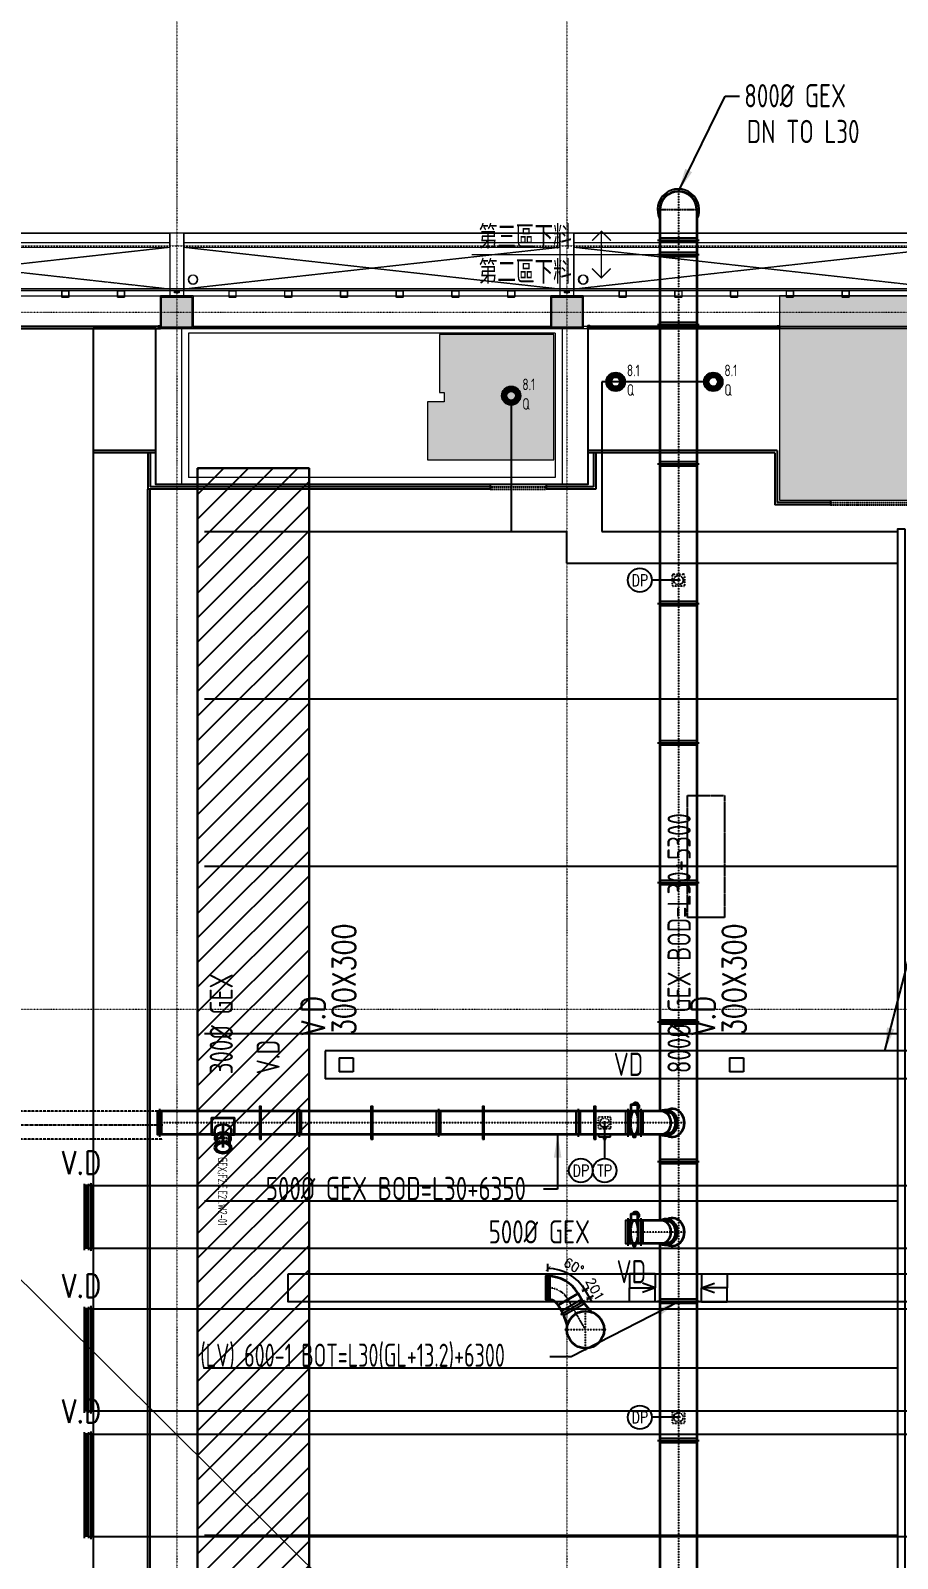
# Model space of a CAD drawing. Extents: x -32000 to 416743, y -254124 to 144214.
# Drawn here: x 173252 to 191916, y 63174 to 96061 of the extents above; entities that cross this region are included whole.
import ezdxf
from ezdxf.enums import TextEntityAlignment as Align

# ---------------------------------------------------------------- set-up
doc = ezdxf.new("R2010")
doc.units = 0
doc.header["$LTSCALE"] = 10
for name, pattern in [('CADRA_SOLID', [0]), ('H12PL4$0$JJP_三點線', [0.9, 0.3, -0.15, 0, -0.15, 0, -0.15, 0, -0.15]), ('XFDP30$0$HIDDEN2', [0.1875, 0.125, -0.0625]), ('XFM1D40$0$CENTER', [2, 1.25, -0.25, 0.25, -0.25]), ('XFM1D40$0$HIDDEN2', [0.1875, 0.125, -0.0625]), ('XFM6D40$0$CENTER', [2, 1.25, -0.25, 0.25, -0.25]), ('XFM6D40$0$HIDDEN', [0.375, 0.25, -0.125]), ('XFM6D40$0$HIDDEN2', [2, 1.5, -0.5]), ('XFM6D40$0$XFM6D20$0$CENTER', [2, 1.25, -0.25, 0.25, -0.25]), ('XFM6D40$0$XFM6D40$0$CENTER', [2, 1.25, -0.25, 0.25, -0.25]), ('XFM6D40$0$XFM6D40$0$CENTER1', [10, 6.25, -1.25, 1.25, -1.25]), ('XFM6D40$0$XFM6D40$0$HIDDEN', [0.375, 0.25, -0.125]), ('XFM7P40ICA$0$H12PL4$0$CENTERK1', [0.0983, 0.0833, -0.005, 0.005, -0.005]), ('XFM7P40ICA$0$H12PL4$0$DOTK1', [0.01, 0.005, -0.005]), ('XFM7P40ICA$0$H12PL4$0$JJP_三點線', [0.9, 0.3, -0.15, 0, -0.15, 0, -0.15, 0, -0.15])]:
    doc.linetypes.add(name, pattern=pattern)
for name, color, linetype in [('02_Solid', 1, 'Continuous'), ('1', 1, 'CADRA_SOLID'), ('H12PL4$0$A-OBJE-2D', 252, 'Continuous'), ('H12PL4$0$A-OBJE-MEP', 252, 'Continuous'), ('H12PL4$0$A-WALL-EX', 252, 'Continuous'), ('H12PL4$0$Hattch', 252, 'Continuous'), ('H12PL4$0$S-COL', 252, 'Continuous'), ('H12PL4$0$S-FNDN', 252, 'Continuous'), ('H12PL4$0$S-GRID', 252, 'Continuous'), ('H12PL4$0$S-SLAB-SHOW', 252, 'Continuous'), ('X-F2-L30-E-CT-LV-50K$0$E-CBL-EQPM', 230, 'Continuous'), ('X-F2-L30-E-CT-LV-50K$0$E-CBL-TXT', 250, 'Continuous'), ('X-F2-L30-FS-PIPE$0$F-SK-LINE3', 100, 'Continuous'), ('X-F2-L30-FS-PIPE$0$F-SK-LINE4', 140, 'Continuous'), ('X-F2-L30-FS-PIPE$0$F-SK-UP-QR-T68-K8.1', 40, 'Continuous'), ('XFDP30$0$A-Partition-Col (50K)', 1, 'Continuous'), ('XFDP30$0$A-W-P1S (50K)', 2, 'Continuous'), ('XFDP30$0$A-W-P2D (50K)', 2, 'Continuous'), ('XFDP30$0$A-W-R1 (Rockwool) (50K)', 2, 'Continuous'), ('XFM1D40$0$M-CWTR-TEXT', 250, 'Continuous'), ('XFM1D40$0$M-DUCT-FLAN-L', 3, 'Continuous'), ('XFM1D40$0$M-HVAC-CMDUCT', 150, 'Continuous'), ('XFM1D40$0$M-HVAC-DAPR', 3, 'Continuous'), ('XFM1D40$0$M-PIPE-TEXT-ARROR', 250, 'Continuous'), ('XFM6D40$0$1GEX', 3, 'Continuous'), ('XFM6D40$0$1GEX-TXT', 250, 'Continuous'), ('XFM6D40$0$1鋼構', 4, 'Continuous'), ('XFM6D40$0$M-PIPE-TEXT', 250, 'Continuous'), ('XFM6D40$0$TAKE OFF NUMBER', 7, 'Continuous'), ('XFM6D40$0$XFM6D40$0$M-PIPE-TEXT', 250, 'Continuous'), ('XFM6D40$0$XFM6D40$0$M-PIPE-TEXT-ARROR', 250, 'Continuous'), ('XFM7P40ICA$0$H12PL4$0$A-OBJE-MEP', 252, 'Continuous'), ('XFM7P40ICA$0$H12PL4$0$A-WALL-EX', 252, 'Continuous'), ('XFM7P40ICA$0$H12PL4$0$Hattch', 252, 'Continuous'), ('XFM7P40ICA$0$H12PL4$0$L40_19_DRAN', 252, 'Continuous'), ('XFM7P40ICA$0$H12PL4$0$L40_19_SIAGE1', 252, 'Continuous'), ('XFM7P40ICA$0$H12PL4$0$L40_19_SIAGE3', 252, 'Continuous'), ('XFM7P40ICA$0$H12PL4$0$L40_19_STEEL2', 252, 'Continuous'), ('XFM7P40ICA$0$H12PL4$0$L40_19_STEEL3', 252, 'Continuous'), ('XFM7P40ICA$0$H12PL4$0$L40_19_SUGATA3', 252, 'Continuous'), ('XFM7P40ICA$0$H12PL4$0$L40_19_SUGATAD', 252, 'Continuous'), ('XFM7P40ICA$0$H12PL4$0$S-COL', 252, 'Continuous'), ('XFM7P40ICA$0$H12PL4$0$S-GRID', 252, 'Continuous')]:
    doc.layers.add(name, color=color, linetype=linetype)
doc.layers.add('XFDP30$0$A-Area (50K)', color=7, linetype='Continuous', plot=False)
for name, color, linetype, lineweight in [('XFM6D40$0$DUCT-CENT-GEX', 1, 'XFM6D40$0$CENTER', 25), ('XFM6D40$0$XFM6D20$0$DUCT-CENT-GEX', 1, 'XFM6D40$0$XFM6D20$0$CENTER', 25), ('XFM6D40$0$XFM6D40$0$DUCT-CENT-GEX', 1, 'XFM6D40$0$XFM6D40$0$CENTER', 25), ('XFM6D40$0$XFM6D40$0$M-EX-DUCT-GEX', 114, 'Continuous', 35), ('XFM6D40$0$XFM6D40$0$M-EXH-SUPPLY AIR', 120, 'Continuous', 25)]:
    doc.layers.add(name, color=color, linetype=linetype, lineweight=lineweight)
doc.styles.add('X-F2-L30-E-CT-LV-50K$0$AA-TXT', font='isocp.shx', dxfattribs={"bigfont": 'chineset.shx'})
doc.styles.add('X-F2-L30-E-CT-LV-50K$0$XL4E1Q20-E6$0$AA-TXT', font='simplex.shx', dxfattribs={"width": 0.8})
doc.styles.add('X-F2-L30-FS-PIPE$0$aa-txt', font='isocp.shx', dxfattribs={"bigfont": 'chineset.shx'})
doc.styles.add('XFM1D40$0$12P7-XCM2P10$0$AA-TXT', font='simplex.shx', dxfattribs={"bigfont": 'china.shx'})
doc.styles.add('XFM1D40$0$STANDARD', font='SIMPLEX', dxfattribs={"bigfont": 'BIGFONT'})
doc.styles.add('XFM6D40$0$aa-txt', font='isocp.shx', dxfattribs={"bigfont": 'chineset.shx'})
doc.styles.add('XFM6D40$0$dim-txt', font='isocp.shx', dxfattribs={"width": 0.7, "bigfont": 'chineset.shx'})
doc.styles.add('XFM6D40$0$STANDARD', font='SIMPLEX', dxfattribs={"bigfont": 'BIGFONT'})
doc.styles.add('XFM6D40$0$XF2M6D20-A2 C2$0$AA-TXT', font='simplex.shx', dxfattribs={"width": 0.8, "bigfont": 'china.shx'})
doc.styles.add('XFM6D40$0$XFM6D40$0$aa-txt', font='isocp.shx', dxfattribs={"bigfont": 'chineset.shx'})
doc.styles.add('XFM6D40$0$XFM6D40$0$STANDARD', font='SIMPLEX', dxfattribs={"bigfont": 'BIGFONT'})
doc.dimstyles.new('X-F2-L30-E-CT-LV-50K$0$XL4E1Q20-E6$0$adim-2000', dxfattribs={"dimscale": 2000, "dimtxt": 0.25, "dimasz": 0.25, "dimexe": 0.1, "dimexo": 0.5, "dimgap": 0.15, "dimtad": 0, "dimdec": 4, "dimdsep": 46, "dimlunit": 6, "dimtxsty": 'X-F2-L30-E-CT-LV-50K$0$XL4E1Q20-E6$0$AA-TXT', "dimcen": 2.5, "dimclrd": 256, "dimclre": 256, "dimclrt": 256, "dimadec": 0, "dimazin": 0, "dimtfac": 1, "dimtdec": 4, "dimtmove": 0, "dimatfit": 3, "dimfxl": 1, "dimtolj": 1, "dimtzin": 0, "dimlwd": -1, "dimlwe": -1, "dimarcsym": 0})
doc.dimstyles.new('XFM1D40$0$Standard', dxfattribs={"dimtxt": 0.18, "dimasz": 0.18, "dimexe": 0.18, "dimexo": 0.0625, "dimgap": 0.09, "dimtad": 0, "dimtih": 1, "dimtoh": 1, "dimdec": 4, "dimzin": 0, "dimdsep": 46, "dimtxsty": 'XFM1D40$0$STANDARD', "dimcen": 0.09, "dimadec": 0, "dimazin": 0, "dimtfac": 1, "dimtdec": 4, "dimtofl": 0, "dimtmove": 0, "dimatfit": 3, "dimfxl": 1, "dimtolj": 1, "dimtzin": 0, "dimarcsym": 0})
doc.dimstyles.new('XFM6D40$0$1000', dxfattribs={"dimscale": 1000, "dimtxt": 0.2, "dimasz": 0.1, "dimexe": 0.1, "dimexo": 0.1, "dimgap": 0.1, "dimtad": 1, "dimdec": 0, "dimzin": 3, "dimdsep": 46, "dimtxsty": 'XFM6D40$0$STANDARD', "dimblk": 'XFM6D40$0$_ArchTick', "dimcen": 2.5, "dimclrd": 256, "dimclre": 256, "dimclrt": 256, "dimadec": 0, "dimazin": 0, "dimtfac": 1, "dimtdec": 0, "dimtix": 1, "dimtmove": 2, "dimatfit": 3, "dimfxl": 0.18, "dimtolj": 1, "dimtzin": 0, "dimarcsym": 0})
doc.dimstyles.new('XFM6D40$0$XFM6D40$0$Standard', dxfattribs={"dimtxt": 0.18, "dimasz": 0.18, "dimexe": 0.18, "dimexo": 0.0625, "dimgap": 0.09, "dimtad": 0, "dimtih": 1, "dimtoh": 1, "dimdec": 4, "dimzin": 0, "dimdsep": 46, "dimtxsty": 'XFM6D40$0$XFM6D40$0$STANDARD', "dimcen": 0.09, "dimadec": 0, "dimazin": 0, "dimtfac": 1, "dimtdec": 4, "dimtofl": 0, "dimtmove": 0, "dimatfit": 3, "dimfxl": 1, "dimtolj": 1, "dimtzin": 0, "dimarcsym": 0})

# ---------------------------------------------------------------- blocks, each defined once
blk = doc.blocks.new('H12PL4')
at = {"layer": 'H12PL4$0$Hattch', "linetype": 'Continuous', "lineweight": 0}
for points in [[(189375, 85950), (197025, 85950), (197025, 90350), (189375, 90350)], [(181800, 86820), (184520, 86820), (184520, 89520), (182060, 89520), (182060, 88270), (182160, 88270), (182160, 88070), (181800, 88070)]]:
    blk.add_hatch(color=256, dxfattribs=at).paths.add_polyline_path(points)
at = {"layer": 'H12PL4$0$A-OBJE-2D', "lineweight": 0}
blk.add_line((243100, -350), (151700, 90350), dxfattribs=at)
at = {"layer": 'H12PL4$0$A-OBJE-MEP', "lineweight": 0, "flags": 128}
for points in [[(176845, 90700, 1), (176655, 90700, 1)], [(185245, 90700, 1), (185055, 90700, 1)]]:
    blk.add_lwpolyline(points, format="xyb", close=True, dxfattribs=at)
at = {"layer": 'H12PL4$0$A-OBJE-MEP', "lineweight": 0}
for centre in [(176750, 90700), (185150, 90700)]:
    blk.add_circle(centre, 100, dxfattribs=at)
at = {"layer": 'H12PL4$0$A-WALL-EX', "lineweight": 0}
blk.add_line((151700, 90465), (243600, 90465), dxfattribs=at)
at = {"layer": 'H12PL4$0$A-WALL-EX', "lineweight": 0, "flags": 128}
for points in [[(151700, 90500), (243600, 90500)], [(151700, 90500), (243600, 90500)], [(243600, 90500), (151700, 90500)], [(151550, 90350), (243617.5, 90350)]]:
    blk.add_lwpolyline(points, dxfattribs=at)
at = {"layer": 'H12PL4$0$S-COL', "lineweight": 0, "flags": 128}
for points in [[(176050, 90350), (176050, 89650), (176750, 89650), (176750, 90350)], [(184450, 90350), (184450, 89650), (185150, 89650), (185150, 90350)]]:
    blk.add_lwpolyline(points, dxfattribs=at)
at = {"layer": 'H12PL4$0$S-FNDN', "lineweight": 0, "flags": 128}
for points in [[(168150, 91700), (176250, 91700)], [(168150, 91500), (176250, 91500)], [(176550, 91700), (176250, 91700)], [(176250, 91700), (176250, 91500)], [(176250, 91500), (176250, 90465)], [(176550, 91700), (184650, 91700)], [(176550, 91500), (176550, 91700)], [(176550, 91500), (176550, 90465)], [(176550, 91500), (184650, 91500)], [(184950, 91700), (184650, 91700)], [(184650, 91500), (184650, 90465)], [(184950, 91700), (193050, 91700)], [(184950, 91500), (184950, 90465)], [(184950, 91500), (193050, 91500)], [(176250, 90465), (176550, 90465)], [(184650, 90465), (184950, 90465)]]:
    blk.add_lwpolyline(points, dxfattribs=at)
at = {"layer": 'H12PL4$0$S-GRID', "linetype": 'H12PL4$0$JJP_三點線', "lineweight": 0}
for p, q in [((176400, 128250), (176400, -28000)), ((184800, 128250), (184800, -28000)), ((-29000, 90000), (289600, 90000)), ((-29000, 75000), (289600, 75000))]:
    blk.add_line(p, q, dxfattribs=at)
at = {"layer": 'H12PL4$0$S-SLAB-SHOW', "lineweight": 0, "flags": 128}
for points in [[(189375, 85950), (197025, 85950), (197025, 90350), (189375, 90350)], [(181800, 86820), (184520, 86820), (184520, 89520), (182060, 89520), (182060, 88270), (182160, 88270), (182160, 88070), (181800, 88070)]]:
    blk.add_lwpolyline(points, close=True, dxfattribs=at)
blk = doc.blocks.new('XFM6D40$0$800-F')
blk.add_line((-50, 0), (850, 0))
blk.add_lwpolyline([(0, 50), (800, 50), (800, -50), (0, -50)], close=True)
blk = doc.blocks.new('XFM6D40$0$500-F')
blk.add_line((-50, 0), (550, 0))
blk.add_lwpolyline([(500, 50), (0, 50), (0, -50), (500, -50)], close=True)
blk = doc.blocks.new('XFM6D40$0$_ArchTick')
at = {"color": 0, "linetype": 'ByBlock', "const_width": 0.15}
blk.add_lwpolyline([(-0.5, -0.5), (0.5, 0.5)], dxfattribs=at)
blk = doc.blocks.new('*D441')
at = {"layer": 'DEFPOINTS', "color": 0, "transparency": 16777216}
for p in [(185041, 68875), (185283, 68783), (185142, 68701)]:
    blk.add_point(p, dxfattribs=at)
at = {"layer": 'XFM6D40$0$1GEX-TXT', "linetype": 'Continuous', "lineweight": -2, "transparency": 16777216}
for p, q in [((185128, 68925), (185269, 69007)), ((185183, 68957), (185133, 69043)), ((185183, 68957), (185283, 68783)), ((185228, 68751), (185369, 68833)), ((185283, 68783), (185333, 68696))]:
    blk.add_line(p, q, dxfattribs=at)
at = {"layer": 'XFM6D40$0$1GEX-TXT', "lineweight": -2, "transparency": 16777216, "xscale": 100, "yscale": 100, "zscale": 100}
for p, rotation in [((185183, 68957), 300.0000000000002), ((185283, 68783), 120.0000000000002)]:
    blk.add_blockref('XFM6D40$0$_ArchTick', p, dxfattribs=dict(at, rotation=rotation))
at = {"layer": 'XFM6D40$0$1GEX-TXT', "transparency": 16777216, "insert": (185406, 68970), "char_height": 200, "attachment_point": 5, "rotation": 300, "style": 'XFM6D40$0$STANDARD'}
blk.add_mtext('\\A1;201', dxfattribs=at)
blk = doc.blocks.new('*D442')
at = {"layer": 'DEFPOINTS', "color": 0, "transparency": 16777216}
for p in [(184392, 69250), (184979, 69200), (185041, 68875), (184392, 68500)]:
    blk.add_point(p, dxfattribs=at)
at = {"layer": 'XFM6D40$0$1GEX-TXT', "linetype": 'Continuous', "lineweight": -2, "transparency": 16777216}
for p, q in [((184392, 69350), (184392, 69513)), ((185128, 68925), (185269, 69007))]:
    blk.add_line(p, q, dxfattribs=at)
blk.add_arc((184392, 68500), 913, 30, 90, dxfattribs=at)
at = {"layer": 'XFM6D40$0$1GEX-TXT', "lineweight": -2, "transparency": 16777216, "xscale": 100, "yscale": 100, "zscale": 100}
for p, rotation in [((184392, 69413), 180.0000000000001), ((185183, 68957), 300.0000000000647)]:
    blk.add_blockref('XFM6D40$0$_ArchTick', p, dxfattribs=dict(at, rotation=rotation))
at = {"layer": 'XFM6D40$0$1GEX-TXT', "transparency": 16777216, "insert": (184948, 69464), "char_height": 200, "attachment_point": 5, "rotation": 330, "style": 'XFM6D40$0$STANDARD'}
blk.add_mtext('\\A1;60°', dxfattribs=at)
blk = doc.blocks.new('XFM6D40$0$DP大補貼')
at = {"linetype": 'XFM6D40$0$HIDDEN', "ltscale": 0.001}
blk.add_lwpolyline([(-56257, 182475), (-56037, 182475, -0.414214), (-56017, 182455), (-56017, 182235, -0.414214), (-56037, 182215), (-56257, 182215, -0.414214), (-56277, 182235), (-56277, 182455, -0.414214)], format="xyb", close=True, dxfattribs=at)
for radius in [100, 25]:
    blk.add_circle((-56147, 182345), radius, dxfattribs=at)
blk = doc.blocks.new('XFM6D40$0$TP')
for p, q in [((30101, 108895), (30051, 108895)), ((30051, 108895), (30051, 108845)), ((30051, 108845), (30071, 108895)), ((30071, 108845), (30091, 108895)), ((30091, 108845), (30101, 108870)), ((30101, 108995), (30101, 108745)), ((30101, 108995), (30151, 108995)), ((30151, 108995), (30151, 108745)), ((30051, 108845), (30101, 108845)), ((30101, 108745), (30151, 108745))]:
    blk.add_line(p, q)
blk = doc.blocks.new('XFM6D40$0$LD-500x300大補貼-45')
for p, q in [((-25, 0), (481, 0)), ((0, -25), (0, 25)), ((235, 161), (139, 184)), ((421, 150), (283, 150)), ((235, -161), (139, -184)), ((421, -150), (283, -150))]:
    blk.add_line(p, q)
blk.add_lwpolyline([(200, 170), (200, 250), (-150, 250), (-150, -250), (200, -250), (200, -170)])
for centre, major_axis, ratio, start_param, end_param in [((117, 0), (0, -187), 0.707116, 2.9744, 6.450378), ((283, 0), (0, -175), 0.707107, 2.600493, 6.824285), ((283, 0), (0, -150), 0.707107, 3.141593, 6.283185)]:
    blk.add_ellipse(centre, major_axis=major_axis, ratio=ratio, start_param=start_param, end_param=end_param)
at = {"linetype": 'XFM6D40$0$HIDDEN', "ltscale": 10}
blk.add_ellipse((315, 0), major_axis=(0, 150), ratio=0.301035, dxfattribs=at)
for major_axis in [(0, -175), (0, -150)]:
    blk.add_ellipse((484, 0), major_axis=major_axis, ratio=0.707107)
blk = doc.blocks.new('XFDP30$0$TP1-50-Partition_Col-side')
blk.add_lwpolyline([(-2.5, -4), (-2.5, -3.9), (-2.6, -3.9), (-2.5, -3), (-2.5, -0.3), (-2.4, -0.2), (-0.7, -0.2), (-0.5, -0.2), (-0.1, -0.2), (0, -0.2), (0, -0.2), (0.5, -0.2), (0.6, -0.2), (2.4, -0.2), (2.5, -0.3), (2.5, -3), (2.6, -3.9), (2.5, -3.9), (2.5, -4), (2.7, -4), (2.7, 0), (-2.7, 0), (-2.7, -4)], close=True)
for points in [[(-1.6, -2.1), (-2.3, -2.1, 0.414213), (-2.4, -2.2), (-2.4, -3.6), (-2.5, -3.6), (-2.5, -2.2, -0.414213), (-2.3, -2), (-1.6, -2), (-1.6, -2.1)], [(1.6, -2.1), (2.3, -2.1, -0.414213), (2.4, -2.2), (2.4, -3.6), (2.5, -3.6), (2.5, -2.2, 0.414213), (2.3, -2), (1.6, -2), (1.6, -2.1)]]:
    blk.add_lwpolyline(points, format="xyb")
blk.add_lwpolyline([(2.2, -3.6), (-2.2, -3.6, -0.414214), (-2.3, -3.5), (-2.3, -2.6, -0.414214), (-2.2, -2.5), (-1.3, -2.5, 0.414214), (-1.1, -2.3), (-1.1, -2.2, 0.414214), (-1.3, -2.1), (-1.9, -2.1), (-1.9, -2.1), (-1.3, -2.1, -0.414214), (-1.2, -2.2), (-1.2, -2.3, -0.414214), (-1.3, -2.4), (-2.2, -2.4, 0.414214), (-2.4, -2.6), (-2.4, -3.5, 0.414214), (-2.2, -3.6), (2.2, -3.6, 0.414214), (2.4, -3.5), (2.4, -2.6, 0.414214), (2.2, -2.4), (1.3, -2.4, -0.414214), (1.2, -2.3), (1.2, -2.2, -0.414214), (1.3, -2.1), (1.9, -2.1), (1.9, -2.1), (1.3, -2.1, 0.414214), (1.1, -2.2), (1.1, -2.3, 0.414214), (1.3, -2.5), (2.2, -2.5, -0.414214), (2.3, -2.6), (2.3, -3.5, -0.414214)], format="xyb", close=True)
blk = doc.blocks.new('XFDP30')
at = {"layer": 'XFDP30$0$A-Area (50K)'}
blk.add_lwpolyline([(175950, 89650), (174600, 89650), (174600, 350), (243151, 350), (243151, 37225), (239940, 37225), (239940, 44550), (235500, 44550), (235500, 50025), (243150, 50025), (243151, 89650), (185250, 89650), (185250, 86290), (175950, 86290)], close=True, dxfattribs=at)
at = {"layer": 'XFDP30$0$A-W-P1S (50K)'}
for p, q in [((175950, 87025), (174600, 87025)), ((175950, 86975), (174600, 86975)), ((175775, 86975), (175775, 86190)), ((175825, 86975), (175825, 86240)), ((189325, 87025, 0), (185250, 87025)), ((189275, 86975, 0), (185250, 86975)), ((185375, 86975, 0), (185375, 86240, 0)), ((185425, 86975, 0), (185425, 86190, 0)), ((189275, 86975), (189275, 85850, 0)), ((189325, 87025), (189325, 85900, 0)), ((183150, 86190), (175775, 86190)), ((183150, 86240), (175825, 86240)), ((183150, 86290), (183150, 86190)), ((184350, 86290), (184350, 86190)), ((185375, 86240, 0), (184350, 86240)), ((185425, 86190, 0), (184350, 86190)), ((190475, 85850, 0), (189275, 85850, 0)), ((190475, 85900, 0), (189325, 85900, 0)), ((190475, 85950), (190475, 85850))]:
    blk.add_line(p, q, dxfattribs=at)
at = {"layer": 'XFDP30$0$A-W-P1S (50K)', "linetype": 'XFDP30$0$HIDDEN2'}
for p, q in [((183150, 86240), (184350, 86240)), ((183150, 86190), (184350, 86190)), ((190475, 85900), (192325, 85900)), ((190475, 85850), (192325, 85850))]:
    blk.add_line(p, q, dxfattribs=at)
at = {"layer": 'XFDP30$0$A-W-P2D (50K)'}
for p, q in [((175775, 3025, 0), (175775, 86190)), ((175825, 3025, 0), (175825, 86190))]:
    blk.add_line(p, q, dxfattribs=at)
at = {"layer": 'XFDP30$0$A-W-R1 (Rockwool) (50K)'}
for p, q in [((168350, 89700, 0), (176050, 89700, 0)), ((168350, 89650, 0), (176050, 89650, 0)), ((185250, 89700), (189375, 89700)), ((185250, 89650, 0), (189375, 89650, 0))]:
    blk.add_line(p, q, dxfattribs=at)
at = {"layer": 'XFDP30$0$A-Partition-Col (50K)', "yscale": 10, "zscale": 10}
for p, xscale, rotation in [((176050, 89675, 0), -10, 270), ((185250, 89675, 0), 10, 90), ((189375, 89675, 0), -10, 270)]:
    blk.add_blockref('XFDP30$0$TP1-50-Partition_Col-side', p, dxfattribs=dict(at, xscale=xscale, rotation=rotation))
blk = doc.blocks.new('XFM7P40ICA$0$H12PL4')
at = {"layer": 'XFM7P40ICA$0$H12PL4$0$Hattch', "linetype": 'Continuous', "lineweight": 0}
for points in [[(176050, 89650), (176750, 89650), (176750, 90350), (176050, 90350)], [(184450, 89650), (185150, 89650), (185150, 90350), (184450, 90350)]]:
    blk.add_hatch(color=256, dxfattribs=at).paths.add_polyline_path(points)
at = {"layer": 'XFM7P40ICA$0$H12PL4$0$A-OBJE-MEP', "lineweight": 0, "flags": 128}
for points in [[(176845, 90700, 1), (176655, 90700, 1)], [(185245, 90700, 1), (185055, 90700, 1)]]:
    blk.add_lwpolyline(points, format="xyb", close=True, dxfattribs=at)
at = {"layer": 'XFM7P40ICA$0$H12PL4$0$A-OBJE-MEP', "lineweight": 0}
for centre in [(176750, 90700), (185150, 90700)]:
    blk.add_circle(centre, 100, dxfattribs=at)
at = {"layer": 'XFM7P40ICA$0$H12PL4$0$A-WALL-EX', "lineweight": 0, "flags": 128}
for points in [[(243600, 90500), (151700, 90500)], [(151700, 90465), (243600, 90465)]]:
    blk.add_lwpolyline(points, dxfattribs=at)
at = {"layer": 'XFM7P40ICA$0$H12PL4$0$L40_19_DRAN', "lineweight": 0}
for centre in [(176750, 90700), (185150, 90700)]:
    blk.add_circle(centre, 100, dxfattribs=at)
at = {"layer": 'XFM7P40ICA$0$H12PL4$0$L40_19_SIAGE1', "lineweight": 0}
for p, q in [((243600, 90500), (151700, 90500)), ((168350, 89650), (176050, 89650)), ((176500, 89650), (176500, 86290)), ((184550, 89550), (176650, 89550)), ((176650, 89550), (176650, 86440)), ((176750, 89650), (184450, 89650)), ((184550, 89550), (184550, 86440)), ((184700, 89650), (184700, 86290)), ((185150, 89650), (192850, 89650)), ((184700, 86290), (176500, 86290)), ((184550, 86440), (176650, 86440))]:
    blk.add_line(p, q, dxfattribs=at)
at = {"layer": 'XFM7P40ICA$0$H12PL4$0$L40_19_SIAGE3', "lineweight": 0}
for p, q in [((151665, 90465), (234900, 90465)), ((168350, 89700), (176050, 89700)), ((176750, 89700), (184450, 89700)), ((176750, 89675), (184450, 89675)), ((185150, 89700), (192850, 89700))]:
    blk.add_line(p, q, dxfattribs=at)
at = {"layer": 'XFM7P40ICA$0$H12PL4$0$L40_19_STEEL2', "lineweight": 0, "flags": 128}
for points in [[(176050, 89650), (176050, 90350), (176750, 90350), (176750, 89650)], [(176075, 89675), (176075, 90325), (176725, 90325), (176725, 89675)], [(184450, 89650), (184450, 90350), (185150, 90350), (185150, 89650)], [(184475, 89675), (184475, 90325), (185125, 90325), (185125, 89675)]]:
    blk.add_lwpolyline(points, close=True, dxfattribs=at)
at = {"layer": 'XFM7P40ICA$0$H12PL4$0$L40_19_STEEL3', "lineweight": 0, "flags": 128}
for points in [[(174061.5, 90315), (173938.5, 90315, -0.4142136), (173925, 90328.5), (173925, 90451.5, -0.4142136), (173938.5, 90465), (174061.5, 90465, -0.4142136), (174075, 90451.5), (174075, 90328.5, -0.4142136)], [(174061.5, 90319.5), (173938.5, 90319.5, -0.4142136), (173929.5, 90328.5), (173929.5, 90451.5, -0.4142136), (173938.5, 90460.5), (174061.5, 90460.5, -0.4142136), (174070.5, 90451.5), (174070.5, 90328.5, -0.4142136)], [(175261.5, 90315), (175138.5, 90315, -0.4142136), (175125, 90328.5), (175125, 90451.5, -0.4142136), (175138.5, 90465), (175261.5, 90465, -0.4142136), (175275, 90451.5), (175275, 90328.5, -0.4142136)], [(175261.5, 90319.5), (175138.5, 90319.5, -0.4142136), (175129.5, 90328.5), (175129.5, 90451.5, -0.4142136), (175138.5, 90460.5), (175261.5, 90460.5, -0.4142136), (175270.5, 90451.5), (175270.5, 90328.5, -0.4142136)], [(176436.5, 90415), (176363.5, 90415, -0.4142136), (176350, 90428.5), (176350, 90451.5, -0.4142136), (176363.5, 90465), (176436.5, 90465, -0.4142136), (176450, 90451.5), (176450, 90428.5, -0.4142136)], [(176436.5, 90419.5), (176363.5, 90419.5, -0.4142136), (176354.5, 90428.5), (176354.5, 90451.5, -0.4142136), (176363.5, 90460.5), (176436.5, 90460.5, -0.4142136), (176445.5, 90451.5), (176445.5, 90428.5, -0.4142136)], [(177661.5, 90315), (177538.5, 90315, -0.4142136), (177525, 90328.5), (177525, 90451.5, -0.4142136), (177538.5, 90465), (177661.5, 90465, -0.4142136), (177675, 90451.5), (177675, 90328.5, -0.4142136)], [(177661.5, 90319.5), (177538.5, 90319.5, -0.4142136), (177529.5, 90328.5), (177529.5, 90451.5, -0.4142136), (177538.5, 90460.5), (177661.5, 90460.5, -0.4142136), (177670.5, 90451.5), (177670.5, 90328.5, -0.4142136)], [(178861.5, 90315), (178738.5, 90315, -0.4142136), (178725, 90328.5), (178725, 90451.5, -0.4142136), (178738.5, 90465), (178861.5, 90465, -0.4142136), (178875, 90451.5), (178875, 90328.5, -0.4142136)], [(178861.5, 90319.5), (178738.5, 90319.5, -0.4142136), (178729.5, 90328.5), (178729.5, 90451.5, -0.4142136), (178738.5, 90460.5), (178861.5, 90460.5, -0.4142136), (178870.5, 90451.5), (178870.5, 90328.5, -0.4142136)], [(180061.5, 90315), (179938.5, 90315, -0.4142136), (179925, 90328.5), (179925, 90451.5, -0.4142136), (179938.5, 90465), (180061.5, 90465, -0.4142136), (180075, 90451.5), (180075, 90328.5, -0.4142136)], [(180061.5, 90319.5), (179938.5, 90319.5, -0.4142136), (179929.5, 90328.5), (179929.5, 90451.5, -0.4142136), (179938.5, 90460.5), (180061.5, 90460.5, -0.4142136), (180070.5, 90451.5), (180070.5, 90328.5, -0.4142136)], [(181261.5, 90315), (181138.5, 90315, -0.4142136), (181125, 90328.5), (181125, 90451.5, -0.4142136), (181138.5, 90465), (181261.5, 90465, -0.4142136), (181275, 90451.5), (181275, 90328.5, -0.4142136)], [(181261.5, 90319.5), (181138.5, 90319.5, -0.4142136), (181129.5, 90328.5), (181129.5, 90451.5, -0.4142136), (181138.5, 90460.5), (181261.5, 90460.5, -0.4142136), (181270.5, 90451.5), (181270.5, 90328.5, -0.4142136)], [(182461.5, 90315), (182338.5, 90315, -0.4142136), (182325, 90328.5), (182325, 90451.5, -0.4142136), (182338.5, 90465), (182461.5, 90465, -0.4142136), (182475, 90451.5), (182475, 90328.5, -0.4142136)], [(182461.5, 90319.5), (182338.5, 90319.5, -0.4142136), (182329.5, 90328.5), (182329.5, 90451.5, -0.4142136), (182338.5, 90460.5), (182461.5, 90460.5, -0.4142136), (182470.5, 90451.5), (182470.5, 90328.5, -0.4142136)], [(183661.5, 90315), (183538.5, 90315, -0.4142136), (183525, 90328.5), (183525, 90451.5, -0.4142136), (183538.5, 90465), (183661.5, 90465, -0.4142136), (183675, 90451.5), (183675, 90328.5, -0.4142136)], [(183661.5, 90319.5), (183538.5, 90319.5, -0.4142136), (183529.5, 90328.5), (183529.5, 90451.5, -0.4142136), (183538.5, 90460.5), (183661.5, 90460.5, -0.4142136), (183670.5, 90451.5), (183670.5, 90328.5, -0.4142136)], [(184836.5, 90415), (184763.5, 90415, -0.4142136), (184750, 90428.5), (184750, 90451.5, -0.4142136), (184763.5, 90465), (184836.5, 90465, -0.4142136), (184850, 90451.5), (184850, 90428.5, -0.4142136)], [(184836.5, 90419.5), (184763.5, 90419.5, -0.4142136), (184754.5, 90428.5), (184754.5, 90451.5, -0.4142136), (184763.5, 90460.5), (184836.5, 90460.5, -0.4142136), (184845.5, 90451.5), (184845.5, 90428.5, -0.4142136)], [(186061.5, 90315), (185938.5, 90315, -0.4142136), (185925, 90328.5), (185925, 90451.5, -0.4142136), (185938.5, 90465), (186061.5, 90465, -0.4142136), (186075, 90451.5), (186075, 90328.5, -0.4142136)], [(186061.5, 90319.5), (185938.5, 90319.5, -0.4142136), (185929.5, 90328.5), (185929.5, 90451.5, -0.4142136), (185938.5, 90460.5), (186061.5, 90460.5, -0.4142136), (186070.5, 90451.5), (186070.5, 90328.5, -0.4142136)], [(187261.5, 90315), (187138.5, 90315, -0.4142136), (187125, 90328.5), (187125, 90451.5, -0.4142136), (187138.5, 90465), (187261.5, 90465, -0.4142136), (187275, 90451.5), (187275, 90328.5, -0.4142136)], [(187261.5, 90319.5), (187138.5, 90319.5, -0.4142136), (187129.5, 90328.5), (187129.5, 90451.5, -0.4142136), (187138.5, 90460.5), (187261.5, 90460.5, -0.4142136), (187270.5, 90451.5), (187270.5, 90328.5, -0.4142136)], [(188461.5, 90315), (188338.5, 90315, -0.4142136), (188325, 90328.5), (188325, 90451.5, -0.4142136), (188338.5, 90465), (188461.5, 90465, -0.4142136), (188475, 90451.5), (188475, 90328.5, -0.4142136)], [(188461.5, 90319.5), (188338.5, 90319.5, -0.4142136), (188329.5, 90328.5), (188329.5, 90451.5, -0.4142136), (188338.5, 90460.5), (188461.5, 90460.5, -0.4142136), (188470.5, 90451.5), (188470.5, 90328.5, -0.4142136)], [(189661.5, 90315), (189538.5, 90315, -0.4142136), (189525, 90328.5), (189525, 90451.5, -0.4142136), (189538.5, 90465), (189661.5, 90465, -0.4142136), (189675, 90451.5), (189675, 90328.5, -0.4142136)], [(189661.5, 90319.5), (189538.5, 90319.5, -0.4142136), (189529.5, 90328.5), (189529.5, 90451.5, -0.4142136), (189538.5, 90460.5), (189661.5, 90460.5, -0.4142136), (189670.5, 90451.5), (189670.5, 90328.5, -0.4142136)], [(190861.5, 90315), (190738.5, 90315, -0.4142136), (190725, 90328.5), (190725, 90451.5, -0.4142136), (190738.5, 90465), (190861.5, 90465, -0.4142136), (190875, 90451.5), (190875, 90328.5, -0.4142136)], [(190861.5, 90319.5), (190738.5, 90319.5, -0.4142136), (190729.5, 90328.5), (190729.5, 90451.5, -0.4142136), (190738.5, 90460.5), (190861.5, 90460.5, -0.4142136), (190870.5, 90451.5), (190870.5, 90328.5, -0.4142136)]]:
    blk.add_lwpolyline(points, format="xyb", close=True, dxfattribs=at)
at = {"layer": 'XFM7P40ICA$0$H12PL4$0$L40_19_SUGATA3', "linetype": 'XFM7P40ICA$0$H12PL4$0$CENTERK1', "lineweight": 0}
for p, q in [((168150, 90500), (176250, 91400)), ((168150, 91400), (176250, 90500)), ((176550, 90500), (184650, 91400)), ((176550, 91400), (184650, 90500)), ((184950, 91400), (193050, 90500)), ((184950, 90500), (193050, 91400))]:
    blk.add_line(p, q, dxfattribs=at)
at = {"layer": 'XFM7P40ICA$0$H12PL4$0$L40_19_SUGATA3', "lineweight": 0, "flags": 128}
for points in [[(168150, 91700), (168150, 91400), (176250, 91400), (176250, 91700)], [(176250, 90350), (176550, 90350), (176550, 91700), (176250, 91700)], [(176550, 91700), (176550, 91400), (184650, 91400), (184650, 91700)], [(184650, 90350), (184950, 90350), (184950, 91700), (184650, 91700)], [(184950, 91700), (184950, 91400), (193050, 91400), (193050, 91700)]]:
    blk.add_lwpolyline(points, close=True, dxfattribs=at)
at = {"layer": 'XFM7P40ICA$0$H12PL4$0$L40_19_SUGATAD', "linetype": 'XFM7P40ICA$0$H12PL4$0$DOTK1', "lineweight": 0}
blk.add_line((151700, 91425), (243600, 91425), dxfattribs=at)
at = {"layer": 'XFM7P40ICA$0$H12PL4$0$S-COL', "lineweight": 0, "flags": 128}
for points in [[(176050, 89650), (176750, 89650), (176750, 90350), (176050, 90350)], [(184450, 89650), (185150, 89650), (185150, 90350), (184450, 90350)]]:
    blk.add_lwpolyline(points, close=True, dxfattribs=at)
at = {"layer": 'XFM7P40ICA$0$H12PL4$0$S-GRID', "linetype": 'XFM7P40ICA$0$H12PL4$0$JJP_三點線', "lineweight": 0}
for p, q in [((176400, 128250), (176400, -28000)), ((184800, 128250), (184800, -28000)), ((-29000, 90000), (289600, 90000)), ((-29000, 75000), (289600, 75000))]:
    blk.add_line(p, q, dxfattribs=at)
blk = doc.blocks.new('XFM7P40ICA')
blk.add_blockref('XFM7P40ICA$0$H12PL4', (0, 0))
blk = doc.blocks.new('X-F2-L30-FS-PIPE$0$FS02-Q-81')
at = {"const_width": 0.5}
blk.add_lwpolyline([(-0.75, 0, 1), (0.75, 0, 1)], format="xyb", close=True, dxfattribs=at)
for radius in [1, 0.5]:
    blk.add_circle((0, 0), radius)
at = {"style": 'X-F2-L30-FS-PIPE$0$aa-txt', "width": 0.8}
for s, p in [('8.1', (1.2, 0.6)), ('Q', (1.2, -1.5))]:
    blk.add_text(s, height=1.25, dxfattribs=at).set_placement(p)
blk = doc.blocks.new('X-F2-L30-FS-PIPE')
at = {"layer": 'X-F2-L30-FS-PIPE$0$F-SK-LINE3'}
for p, q in [((185550, 88500), (185550, 85275)), ((187750, 88500), (185550, 88500)), ((183600, 88000), (183600, 85275)), ((177000, 85275), (184800, 85275)), ((184800, 84600), (184800, 85275)), ((185550, 85275), (191916, 85275)), ((184800, 84600), (191916, 84600)), ((177000, 81675), (191916, 81675)), ((177000, 78075), (191916, 78075)), ((177000, 74475), (191916, 74475)), ((177000, 70875), (191916, 70875)), ((177000, 67275), (191916, 67275)), ((177000, 63675), (191916, 63675))]:
    blk.add_line(p, q, dxfattribs=at)
at = {"layer": 'X-F2-L30-FS-PIPE$0$F-SK-LINE4'}
blk.add_lwpolyline([(192084, 85332), (191916, 85332), (191916, 45375), (192084, 45375)], close=True, dxfattribs=at)
at = {"layer": 'X-F2-L30-FS-PIPE$0$F-SK-UP-QR-T68-K8.1', "xscale": 200, "yscale": 200, "zscale": 200}
for p in [(185850, 88500), (187950, 88500), (183600, 88200)]:
    blk.add_blockref('X-F2-L30-FS-PIPE$0$FS02-Q-81', p, dxfattribs=at)
blk = doc.blocks.new('XFM1D40')
at = {"linetype": 'XFM1D40$0$CENTER', "elevation": 0}
blk.add_lwpolyline([(187394.7, 79595.9), (188194.7, 79595.9), (188194.7, 76968.8), (187394.7, 76968.8)], close=True, dxfattribs=at)
at = {"layer": 'XFM1D40$0$M-DUCT-FLAN-L'}
for p, q in [((174409.5, 71239.4), (174409.5, 69811.2)), ((174500, 71200), (174409.5, 71200)), ((174427.2, 71200), (174427.2, 69850.6)), ((174454.7, 71200), (174454.7, 69850.6)), ((174482.3, 71200), (174482.3, 69850.6)), ((174500, 71239.4), (174500, 69811.2)), ((174500, 69850.6), (174409.5, 69850.6)), ((174409.5, 68589.4), (174409.5, 66311.2)), ((174500, 68550), (174409.5, 68550)), ((174427.2, 68550), (174427.2, 66350.6)), ((174454.7, 68550), (174454.7, 66350.6)), ((174482.3, 68550), (174482.3, 66350.6)), ((174500, 68589.4), (174500, 66311.2)), ((174500, 66350.6), (174409.5, 66350.6)), ((174409.5, 65889.4), (174409.5, 63611.2)), ((174500, 65850), (174409.5, 65850)), ((174427.2, 65850), (174427.2, 63650.6)), ((174454.7, 65850), (174454.7, 63650.6)), ((174482.3, 65850), (174482.3, 63650.6)), ((174500, 65889.4), (174500, 63611.2)), ((174500, 63650.6), (174409.5, 63650.6))]:
    blk.add_line(p, q, dxfattribs=at)
at = {"layer": 'XFM1D40$0$M-HVAC-CMDUCT'}
for p, q in [((212225.6, 74100), (179592.1, 74100)), ((179592.1, 74100), (179592.1, 73500)), ((179900, 73950), (180200, 73950)), ((179900, 73950), (179900, 73650)), ((180200, 73950), (180200, 73650)), ((188300, 73950), (188600, 73950)), ((188300, 73950), (188300, 73650)), ((188600, 73950), (188600, 73650)), ((212225.6, 73500), (179592.1, 73500)), ((180200, 73650), (179900, 73650)), ((188600, 73650), (188300, 73650)), ((174600, 71200), (245106, 71200)), ((174600, 71200), (174600, 69850)), ((174600, 69850), (245350, 69850)), ((174600, 68550), (245350, 68550)), ((174600, 68550), (174600, 66350)), ((174600, 66350), (245350, 66350)), ((174600, 65850), (245350, 65850)), ((174600, 65850), (174600, 63650)), ((174600, 63650), (245350, 63650))]:
    blk.add_line(p, q, dxfattribs=at)
at = {"layer": 'XFM1D40$0$M-HVAC-DAPR', "linetype": 'XFM1D40$0$HIDDEN2', "ltscale": 0.5}
for p, q in [((174550, 71260), (174550, 69790)), ((174550, 68610), (174550, 66290)), ((174550, 65910), (174550, 63590))]:
    blk.add_line(p, q, dxfattribs=at)
at = {"layer": 'XFM1D40$0$M-HVAC-DAPR', "ltscale": 0.5}
for points in [[(174500, 69850), (174600, 69850), (174600, 71200), (174500, 71200)], [(174500, 66350), (174600, 66350), (174600, 68550), (174500, 68550)], [(174500, 63650), (174600, 63650), (174600, 65850), (174500, 65850)]]:
    blk.add_lwpolyline(points, close=True, dxfattribs=at)
at = {"layer": 'XFM1D40$0$M-CWTR-TEXT', "style": 'XFM1D40$0$12P7-XCM2P10$0$AA-TXT', "width": 0.8}
for s, p in [('300X300', (180001.1, 74440.2)), ('300X300', (188401.1, 74440.2)), ('V.D', (179335.1, 74440.2)), ('V.D', (187735.1, 74440.2))]:
    blk.add_text(s, height=500, rotation=90, dxfattribs=at).set_placement(p, align=Align.MIDDLE_LEFT)
for p in [(173928, 71694.2), (173928, 69044.2), (173928, 66344.2)]:
    blk.add_text('V.D', height=500, dxfattribs=at).set_placement(p, align=Align.MIDDLE_LEFT)
at = {"layer": 'XFM1D40$0$M-PIPE-TEXT-ARROR'}
blk.add_leader([(191644.8, 74100), (192848.5, 78750.4), (193534.6, 78750.4)], dimstyle='XFM1D40$0$Standard', override={"dimasz": 500}, dxfattribs=at)
blk = doc.blocks.new('XFM6D40')
for points in [[(185743, 91539, 30, 30, 0), (185543, 91739, 30, 30, 0), (185343, 91539, 0, 0, 0)], [(185743, 90939, 30, 30, 0), (185543, 90739, 30, 30, 0), (185343, 90939, 0, 0, 0)]]:
    blk.add_lwpolyline(points, format="xyseb")
at = {"const_width": 30}
for points in [[(185543, 91239), (185543, 91739)], [(182750, 91239), (186750, 91239)], [(185543, 91239), (185543, 90739)]]:
    blk.add_lwpolyline(points, dxfattribs=at)
at = {"layer": 'XFM6D40$0$1GEX'}
for p, q in [((187200, 84230), (186625, 84230)), ((185611.7, 72550), (185611.7, 71779.3)), ((187200, 66212), (186625, 66212))]:
    blk.add_line(p, q, dxfattribs=at)
for centre in [(186369.1, 84230), (185099.9, 71523.4), (185611.7, 71523.4), (186369.1, 66212)]:
    blk.add_circle(centre, 255.9, dxfattribs=at)
blk.add_arc((187200, 92200), 450, 332.73396, 207.26604, dxfattribs=at)
at = {"layer": 'XFM6D40$0$1鋼構'}
for points in [[(178179.4, 72200), (178220.6, 72200), (178220.6, 72900), (178179.4, 72900)], [(180579.4, 72200), (180620.6, 72200), (180620.6, 72900), (180579.4, 72900)], [(182979.4, 72200), (183020.6, 72200), (183020.6, 72900), (182979.4, 72900)], [(185379.4, 72200), (185420.6, 72200), (185420.6, 72900), (185379.4, 72900)]]:
    blk.add_lwpolyline(points, close=True, dxfattribs=at)
at = {"layer": 'XFM6D40$0$DUCT-CENT-GEX', "ltscale": 0.001}
blk.add_line((187328.1, 70200), (186111.7, 70200), dxfattribs=at)
at = {"layer": 'XFM6D40$0$XFM6D20$0$DUCT-CENT-GEX', "ltscale": 0.5}
blk.add_line((187650, 92200), (186750, 92200), dxfattribs=at)
at = {"layer": 'XFM6D40$0$XFM6D40$0$DUCT-CENT-GEX', "ltscale": 0.001}
for p, q in [((187200, 92650), (187200, 24851.8)), ((187328.1, 72550), (176030, 72550)), ((185200, 68100), (184824.7, 68750)), ((185200, 68100), (184824.7, 68750)), ((185200, 67650), (185200, 68550)), ((184750, 68100), (185650, 68100))]:
    blk.add_line(p, q, dxfattribs=at)
blk.add_arc((184391.7, 68500), 500, 30, 90, dxfattribs=at)
at = {"layer": 'XFM6D40$0$XFM6D40$0$M-EX-DUCT-GEX'}
for p, q in [((186800, 92200), (186800, 72800)), ((187600, 92200), (187600, 48900)), ((186925, 72800), (176030, 72800)), ((176030, 72800), (176030, 72300)), ((186274.2, 72964.5), (186275.9, 72935)), ((186289.2, 72964.5), (186287.5, 72935)), ((186337, 72881.7), (186326.7, 72886.9)), ((186329.5, 72868.8), (186326.7, 72870.6)), ((186925, 72300), (176030, 72300)), ((186800, 72300), (186800, 70450)), ((186925, 70450), (186111.7, 70450)), ((186274.2, 70614.5), (186275.9, 70585)), ((186289.2, 70614.5), (186287.5, 70585)), ((186337, 70531.7), (186326.7, 70536.9)), ((186329.5, 70518.8), (186326.7, 70520.6)), ((186925, 69950), (186111.7, 69950)), ((186800, 69950), (186800, 42918.9)), ((184608.2, 68625), (185041.2, 68875)), ((185141.5, 68701.3), (185041.2, 68875)), ((184708.5, 68451.3), (184608.2, 68625)), ((184708.5, 68451.3), (184807.8, 68178.5)), ((185141.5, 68701.3), (185328.1, 68478.9))]:
    blk.add_line(p, q, dxfattribs=at)
for points in [[(186326.7, 72800), (186326.7, 72935), (186176.7, 72935), (186176.7, 72800)], [(186226.7, 72300), (186226.7, 72250), (186276.7, 72250), (186276.7, 72300)], [(186326.7, 70450), (186326.7, 70585), (186176.7, 70585), (186176.7, 70450)], [(186226.7, 69950), (186226.7, 69900), (186276.7, 69900), (186276.7, 69950)], [(184391.7, 69250), (184391.7, 68750)]]:
    blk.add_lwpolyline(points, dxfattribs=at)
blk.add_circle((185200, 68100), 400, dxfattribs=at)
for centre, radius, start, end in [((187200, 92200), 400, 0, 180), ((186281.7, 72905), 75, 306.8699, 156.42182), ((186281.7, 72905), 60, 318.59038, 150), ((186281.7, 70555), 75, 306.8699, 156.42182), ((186281.7, 70555), 60, 318.59038, 150), ((184391.7, 68500), 750, 30, 90), ((184391.7, 68500), 250, 30, 90)]:
    blk.add_arc(centre, radius, start, end, dxfattribs=at)
at = {"layer": 'XFM6D40$0$XFM6D40$0$M-EX-DUCT-GEX', "linetype": 'XFM6D40$0$HIDDEN2'}
for centre in [(186251.7, 72550), (186251.7, 70200)]:
    blk.add_ellipse(centre, major_axis=(0, -250), ratio=0.3102545, dxfattribs=at)
at = {"layer": 'XFM6D40$0$XFM6D40$0$M-EX-DUCT-GEX'}
for centre, major_axis, ratio, start_param, end_param in [((186925, 72550), (0, -275), 0.944755, 5.8534856, 9.8544776), ((186824.7, 72550), (0, -250), 0.8660254, 0, 3.1415927), ((186925, 72550), (0, -250), 0.8660254, 0, 3.1415927), ((187067.9, 72550), (0, -300.4), 0.8660254, 5.8500572, 9.8579061), ((186925, 70200), (0, -275), 0.944755, 5.8534856, 9.8544776), ((186824.7, 70200), (0, -250), 0.8660254, 0, 3.1415927), ((186925, 70200), (0, -250), 0.8660254, 0, 3.1415927), ((187067.9, 70200), (0, -300.4), 0.8660254, 5.8500572, 9.8579061)]:
    blk.add_ellipse(centre, major_axis=major_axis, ratio=ratio, start_param=start_param, end_param=end_param, dxfattribs=at)
at = {"layer": 'XFM6D40$0$XFM6D40$0$M-EXH-SUPPLY AIR', "color": 252, "linetype": 'XFM6D40$0$XFM6D40$0$HIDDEN'}
for p, q in [((176100, 72800), (44058.1, 72800)), ((176100, 72200), (44058.1, 72200))]:
    blk.add_line(p, q, dxfattribs=at)
at = {"layer": 'XFM6D40$0$XFM6D40$0$M-EXH-SUPPLY AIR', "color": 252, "linetype": 'XFM6D40$0$XFM6D40$0$CENTER1'}
blk.add_line((176100, 72500), (44058.1, 72500), dxfattribs=at)
at = {"layer": 'XFM6D40$0$1GEX'}
for p in [(186800, 91550), (186800, 91239), (186800, 89736), (186800, 86733), (186800, 83730), (186800, 80727), (186800, 77724), (186800, 74721), (186800, 71718), (186800, 68715), (186800, 65712)]:
    blk.add_blockref('XFM6D40$0$800-F', p, dxfattribs=at)
at = {"layer": 'XFM6D40$0$1GEX', "linetype": 'XFM6D40$0$HIDDEN'}
for p in [(243347.5, -98114.7), (243347.5, -116132.7)]:
    blk.add_blockref('XFM6D40$0$DP大補貼', p, dxfattribs=at)
at = {"layer": 'XFM6D40$0$1GEX'}
for name, p, rotation in [('XFM6D40$0$500-F', (176030, 72800), 270), ('XFM6D40$0$500-F', (179033, 72800), 270), ('XFM6D40$0$500-F', (182036, 72800), 270), ('XFM6D40$0$500-F', (185039, 72800), 270), ('XFM6D40$0$500-F', (186111.7, 72800), 270), ('XFM6D40$0$500-F', (186391.7, 72800), 270), ('XFM6D40$0$TP', (294481.5, 42148.9), 90), ('XFM6D40$0$500-F', (186111.7, 70450), 270), ('XFM6D40$0$500-F', (186391.7, 70450), 270), ('XFM6D40$0$500-F', (184391.7, 69250), 270), ('XFM6D40$0$500-F', (184708.5, 68451.3), 29.99999999999999)]:
    blk.add_blockref(name, p, dxfattribs=dict(at, rotation=rotation))
at = {"layer": 'XFM6D40$0$1GEX', "linetype": 'XFM6D40$0$HIDDEN', "rotation": 90}
blk.add_blockref('XFM6D40$0$DP大補貼', (367956.4, 128697.5), dxfattribs=at)
at = {"layer": 'XFM6D40$0$XFM6D40$0$M-EX-DUCT-GEX', "rotation": 270}
blk.add_blockref('XFM6D40$0$LD-500x300大補貼-45', (177395, 72500), dxfattribs=at)
at = {"style": 'XFM6D40$0$XFM6D40$0$aa-txt', "width": 0.8}
for s, p in [('第三區下料', (182902.3, 91365.3)), ('第二區下料', (182902.3, 90612.7))]:
    blk.add_text(s, height=500, dxfattribs=at).set_placement(p)
at = {"layer": 'XFM6D40$0$1GEX', "style": 'XFM6D40$0$XF2M6D20-A2 C2$0$AA-TXT', "width": 0.8}
for s, p in [('DP', (186369.1, 84230)), ('DP', (185099.9, 71523.4)), ('TP', (185611.7, 71523.4)), ('DP', (186369.1, 66212))]:
    blk.add_text(s, height=250, dxfattribs=at).set_placement(p, align=Align.MIDDLE_CENTER)
at = {"layer": 'XFM6D40$0$M-PIPE-TEXT', "style": 'XFM6D40$0$aa-txt', "width": 0.8}
blk.add_text('500%%C GEX', height=500, rotation=360, dxfattribs=at).set_placement((183115.2, 69953.6))
blk.add_text('VD', height=500, dxfattribs=at).set_placement((185869.6, 69096.4))
at = {"layer": 'XFM6D40$0$TAKE OFF NUMBER', "color": 114, "true_color": 0x00994c, "style": 'XFM6D40$0$dim-txt', "width": 0.7}
blk.add_text('GEX;F2.E.E21.W2-01 ', height=200, rotation=270, dxfattribs=at).set_placement((177385.7, 71811.6), align=Align.MIDDLE_LEFT)
at = {"layer": 'XFM6D40$0$XFM6D40$0$M-PIPE-TEXT', "style": 'XFM6D40$0$XFM6D40$0$aa-txt', "width": 0.8}
for s, p in [('800%%C GEX', (188618.3, 94408.2)), ('DN TO L30', (188673.4, 93637.6)), ('VD', (185807.6, 73561.1)), ('500%%C GEX BOD=L30+6350', (178316.7, 70887))]:
    blk.add_text(s, height=500, dxfattribs=at).set_placement(p)
for s, p in [('800%%C GEX BOD=L30+5300', (187465.2, 73618.3)), ('300%%C GEX', (177608.4, 73596)), ('V.D', (178617.5, 73596))]:
    blk.add_text(s, height=500, rotation=90, dxfattribs=at).set_placement(p)
at = {"layer": 'XFM6D40$0$1GEX-TXT'}
dim = blk.add_angular_dim_3p(base=(184978.7, 69199.6), center=(184391.7, 68500), p1=(185041.2, 68875), p2=(184391.7, 69250), dimstyle='XFM6D40$0$1000', dxfattribs=at)
dim.commit()
dim.dimension.update_dxf_attribs({"geometry": '*D442', "text_midpoint": (184948.3, 69464.1)})
dim = blk.add_aligned_dim(p1=(185041.2, 68875), p2=(185141.5, 68701.3), distance=163.3, dimstyle='XFM6D40$0$1000', dxfattribs=at)
dim.commit()
dim.dimension.update_dxf_attribs({"geometry": '*D441', "text_midpoint": (185406, 68969.8)})
at = {"layer": 'XFM6D40$0$XFM6D40$0$M-PIPE-TEXT-ARROR'}
for points in [[(187200, 92600), (188208.1, 94645.1), (188514.8, 94645.1)], [(184600.2, 72300), (184600.2, 71123.8), (184293.4, 71123.8)]]:
    blk.add_leader(points, dimstyle='XFM6D40$0$XFM6D40$0$Standard', override={"dimasz": 500}, dxfattribs=at)
blk = doc.blocks.new('X-F2-L30-E-CT-LV-50K')
at = {"layer": 'X-F2-L30-E-CT-LV-50K$0$E-CBL-EQPM'}
for p, q in [((186700, 69300), (186150, 69300)), ((186150, 69300), (186150, 69000)), ((186700, 69000), (186426.4, 69098)), ((186700, 69300), (186700, 69000)), ((187700, 69300), (187700, 69000)), ((187700, 69300), (188250, 69300)), ((187700, 69000), (187973.6, 69098)), ((188250, 69300), (188250, 69000)), ((186150, 69000), (186700, 69000)), ((186150, 68700), (186150, 69000)), ((186700, 69000), (186426.4, 68902)), ((186700, 68700), (186700, 69000)), ((188250, 69000), (187700, 69000)), ((187700, 69000), (187973.6, 68902)), ((187700, 68700), (187700, 69000)), ((188250, 68700), (188250, 69000)), ((186700, 68700), (186150, 68700)), ((187700, 68700), (188250, 68700))]:
    blk.add_line(p, q, dxfattribs=at)
blk.add_lwpolyline([(178800, 69300), (239800, 69300), (239800, 68700), (178800, 68700)], close=True, dxfattribs=at)
at = {"layer": 'X-F2-L30-E-CT-LV-50K$0$E-CBL-TXT', "style": 'X-F2-L30-E-CT-LV-50K$0$AA-TXT', "width": 0.7}
blk.add_text('(LV) 600-1 BOT=L30(GL+13.2)+6300', height=500, dxfattribs=at).set_placement((176905.4, 67548.6), align=Align.MIDDLE_LEFT)
at = {"layer": 'X-F2-L30-E-CT-LV-50K$0$E-CBL-TXT'}
blk.add_leader([(187200, 68700), (184893.4, 67514.5), (184435.4, 67514.5)], dimstyle='X-F2-L30-E-CT-LV-50K$0$XL4E1Q20-E6$0$adim-2000', dxfattribs=at)

msp = doc.modelspace()

# ---------------------------------------------------------------- hatches: boundary and pattern name
at = {"layer": '02_Solid', "transparency": 33554687}
h = msp.add_hatch(dxfattribs=at)
h.set_pattern_fill('ANSI31', color=252, scale=3000)
h.set_pattern_definition([(45, (-749003.17, -305205.26), (-265.16504, 265.16504), [])])
h.paths.add_polyline_path([(179250, 3004), (176850, 3004), (176850, 86640), (179250, 86640)])

# ---------------------------------------------------------------- linework, layer by layer
at = {"layer": '1', "color": 252, "lineweight": 30}
msp.add_lwpolyline([(179250, 3004), (176850, 3004), (176850, 86640), (179250, 86640)], close=True, dxfattribs=at)

# ---------------------------------------------------------------- block references
for name in ['H12PL4', 'XFM7P40ICA', 'XFM6D40', 'XFM1D40', 'XFDP30', 'X-F2-L30-E-CT-LV-50K', 'X-F2-L30-FS-PIPE']:
    msp.add_blockref(name, (0, 0))

doc.saveas('drawing.dxf')
